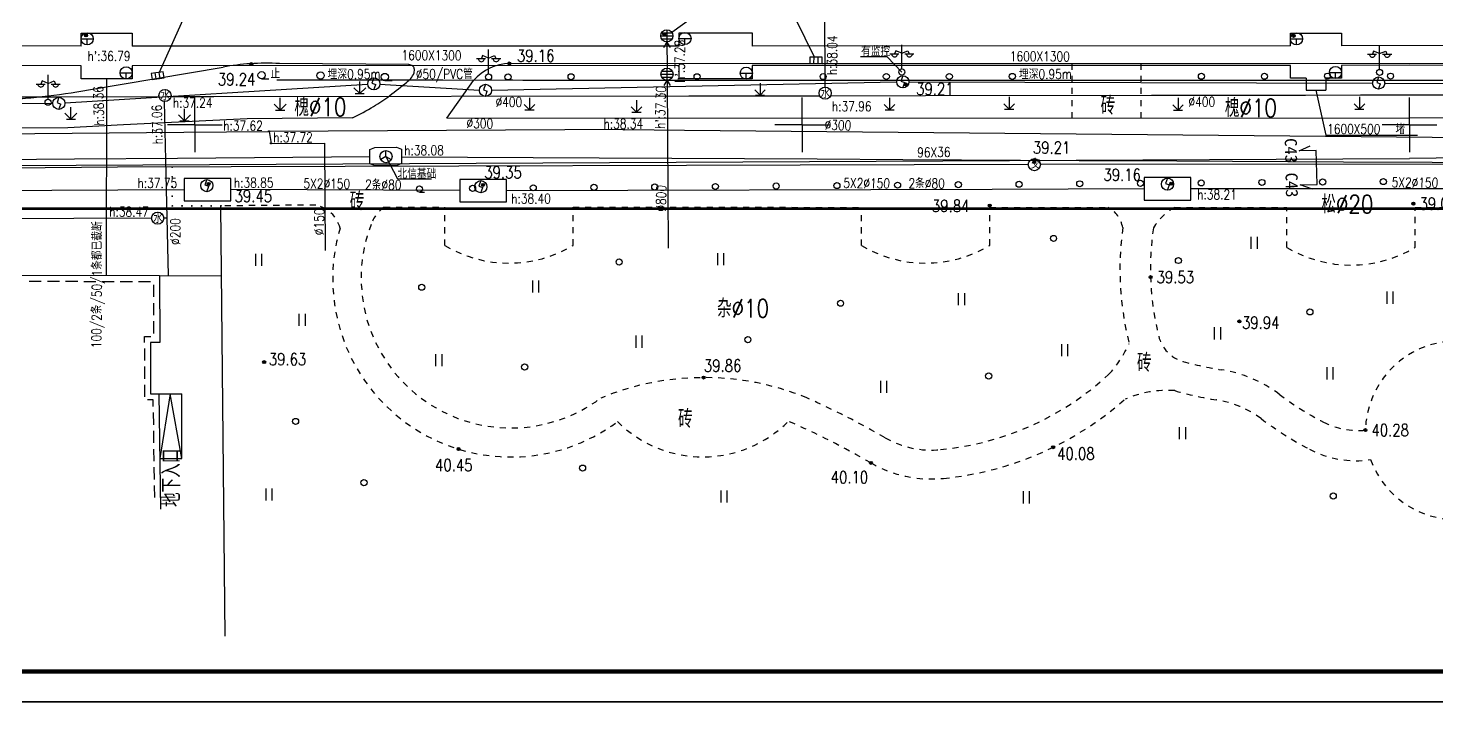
# Model space of a CAD drawing. Header units: inches. Extents: x 505347 to 508499, y 312634 to 313316.
# Drawn here: x 506032.7 to 506148.7, y 312808.1 to 312865.5 of the extents above; entities that cross this region are included whole.
import ezdxf
from ezdxf.enums import TextEntityAlignment as Align
from ezdxf.lldxf.tags import DXFTag

# ---------------------------------------------------------------- set-up
doc = ezdxf.new("R2010")
doc.units = ezdxf.units.IN
doc.header["$LTSCALE"] = 0.5
doc.header["$MEASUREMENT"] = 0
doc.linetypes.add('$RECOVER_090104195024-5', pattern=[0])
doc.linetypes.add('XX11', pattern=[2, 1, -1])
for name, color, linetype in [('4_RDCAD', 7, 'Continuous'), ('BJ0', 7, 'Continuous'), ('BJ02', 7, 'Continuous'), ('BJ03', 7, 'Continuous'), ('BJ04', 7, 'Continuous'), ('BJ08', 7, 'Continuous'), ('BJ09', 7, 'Continuous'), ('BJ10', 7, 'Continuous'), ('PAPERFRAME', 7, 'Continuous'), ('上水井', 4, 'Continuous'), ('上水注记', 4, 'Continuous'), ('上水管线', 4, 'Continuous'), ('上水高程表', 4, 'Continuous'), ('公安交通井', 163, 'Continuous'), ('公安交通管线', 163, 'Continuous'), ('热力井', 40, 'Continuous'), ('热力注记', 40, 'Continuous'), ('热力管线', 40, 'Continuous'), ('热力高程表', 40, 'Continuous'), ('照明井', 193, 'Continuous'), ('照明管线', 193, 'Continuous'), ('燃气注记', 6, 'Continuous'), ('燃气管线', 6, 'Continuous'), ('燃气高程表', 6, 'Continuous'), ('电信井权属', 7, 'Continuous'), ('电信井（北信基础）', 3, 'Continuous'), ('电信断面图及编号', 3, 'Continuous'), ('电信注记', 3, 'Continuous'), ('电信管线', 3, 'Continuous'), ('电信高程表', 3, 'Continuous'), ('电力井', 1, 'Continuous'), ('电力注记', 1, 'Continuous'), ('电力管线', 1, 'Continuous'), ('电力高程表', 1, 'Continuous'), ('监控器', 5, 'Continuous'), ('道路红线', 1, 'Continuous'), ('雨水井', 34, 'Continuous'), ('雨水注记', 34, 'Continuous'), ('雨水管线', 34, 'Continuous'), ('雨水高程表', 34, 'Continuous'), ('雨蓖子', 34, 'Continuous')]:
    doc.layers.add(name, color=color, linetype=linetype)
doc.styles.add('HZ', font='simplex.shx', dxfattribs={"bigfont": 'hztxt'})
doc.styles.get("Standard").update_dxf_attribs({"font": 'txt.shx', "bigfont": 'hztxt.shx'})
doc.styles.add('STYLE1', font='')
doc.styles.add('标题文字', font='', dxfattribs={"width": 0.68})
doc.styles.add('粗等线', font='simhei.ttf')
doc.styles.add('细等线', font='txt.shx', dxfattribs={"bigfont": 'ht.shx'})
doc.styles.get('STYLE1').set_extended_font_data('SimSun')
doc.styles.get('标题文字').set_extended_font_data('SimSun')
tags = doc.linetypes.add('DL', pattern='A,15,-4.925,[130,ltypeshp.shx,S=0.5,R=330,X=-0.15,Y=0.433],0,[130,ltypeshp.shx,S=0.4,R=90,X=0,Y=0],-0.15,[130,ltypeshp.shx,S=0.5,R=150,X=0,Y=-0.433],-4.925,15', length=40).pattern_tags.tags
tags[32:33] = [DXFTag(74, 4), DXFTag(75, 0), DXFTag(340, '0'), DXFTag(46, 1.0), DXFTag(50, 0.0), DXFTag(44, 0.0), DXFTag(45, 0.0)]
tags[30:31] = [DXFTag(74, 4), DXFTag(75, 0), DXFTag(340, '0'), DXFTag(46, 1.0), DXFTag(50, 0.0), DXFTag(44, 0.0), DXFTag(45, 0.0)]
tags[4:5] = [DXFTag(74, 4), DXFTag(75, 0), DXFTag(340, '0'), DXFTag(46, 1.0), DXFTag(50, 0.0), DXFTag(44, 0.0), DXFTag(45, 0.0)]
tags = doc.linetypes.add('DX', pattern='A,15,-5,[130,ltypeshp.shx,S=1,R=330,X=0,Y=0],-5,15', length=40).pattern_tags.tags
tags[16:17] = [DXFTag(74, 4), DXFTag(75, 0), DXFTag(340, '0'), DXFTag(46, 1.0), DXFTag(50, 0.0), DXFTag(44, 0.0), DXFTag(45, 0.0)]
tags[14:15] = [DXFTag(74, 4), DXFTag(75, 0), DXFTag(340, '0'), DXFTag(46, 1.0), DXFTag(50, 0.0), DXFTag(44, 0.0), DXFTag(45, 0.0)]
tags[4:5] = [DXFTag(74, 4), DXFTag(75, 0), DXFTag(340, '0'), DXFTag(46, 1.0), DXFTag(50, 0.0), DXFTag(44, 0.0), DXFTag(45, 0.0)]
tags = doc.linetypes.add('SS', pattern='A,15,-1.9,[130,ltypeshp.shx,S=1,R=330,X=0,Y=0],-1.2,[130,ltypeshp.shx,S=1,R=330,X=0,Y=0],-1.9,15', length=35).pattern_tags.tags
tags[24:25] = [DXFTag(74, 4), DXFTag(75, 0), DXFTag(340, '0'), DXFTag(46, 1.0), DXFTag(50, 0.0), DXFTag(44, 0.0), DXFTag(45, 0.0)]
tags[22:23] = [DXFTag(74, 4), DXFTag(75, 0), DXFTag(340, '0'), DXFTag(46, 1.0), DXFTag(50, 0.0), DXFTag(44, 0.0), DXFTag(45, 0.0)]
tags[4:5] = [DXFTag(74, 4), DXFTag(75, 0), DXFTag(340, '0'), DXFTag(46, 1.0), DXFTag(50, 0.0), DXFTag(44, 0.0), DXFTag(45, 0.0)]
tags = doc.linetypes.add('TRQZ', pattern='A,15,[130,ltypeshp.shx,S=0.6,R=0,X=0,Y=0],-2.5,[133,ltypeshp.shx,S=0.05,R=0,X=0,Y=0],-2.5,[130,ltypeshp.shx,S=0.6,R=0,X=0,Y=0],15', length=35).pattern_tags.tags
tags[28:29] = [DXFTag(74, 4), DXFTag(75, 0), DXFTag(340, '0'), DXFTag(46, 1.0), DXFTag(50, 0.0), DXFTag(44, 0.0), DXFTag(45, 0.0)]

# ---------------------------------------------------------------- blocks, each defined once
blk = doc.blocks.new('B5461')
for q in [(-0.866025, -0.5), (0, 1), (0.866025, -0.5)]:
    blk.add_line((0, 0), q)
blk.add_circle((0, 0), 1)
blk = doc.blocks.new('JT')
at = {"layer": '公安交通井'}
blk.add_circle((0, 0), 0.5, dxfattribs=at)
at = {"layer": '公安交通井', "width": 0.8}
blk.add_text('交', height=0.8, dxfattribs=at).set_placement((-0.3, -0.33, -50.18))
blk = doc.blocks.new('BC028')
for p, q in [((-1.98, 3), (-0.49, 3)), ((-0.99, 3.5), (-1.19, 3)), ((0, 3.1), (-0.99, 3.5)), ((0, 0.5), (0, 4.5)), ((0, 3.1), (1, 3.5)), ((0.5, 3), (2, 3)), ((1, 3.5), (1.2, 3))]:
    blk.add_line(p, q)
blk.add_circle((0, 0), 0.5)
for centre in [(-1.19, 3), (1.25, 3)]:
    blk.add_arc(centre, 0.5, 179, 0)
blk = doc.blocks.new('B8211')
blk.add_hatch(color=256).paths.add_polyline_path([(0.25, 0, 1), (-0.25, 0, 1)])
blk.add_circle((0, 0), 0.25)
blk = doc.blocks.new('953')
for p, q in [((0, 0), (-0.87, 0.87)), ((-0.75, 0), (0.75, 0)), ((0, 2), (0, 0)), ((0.87, 0.87), (0, 0))]:
    blk.add_line(p, q)
blk = doc.blocks.new('BC112')
for p, q in [((-0.49, -0.99), (-0.49, 1.01)), ((0.51, -0.99), (0.51, 1.01))]:
    blk.add_line(p, q)
blk = doc.blocks.new('B954')
at = {"linetype": 'Continuous'}
for p, q in [((0, 0), (-0.978957, 0.978957)), ((-0.75, 0), (0.75, 0)), ((0, 0), (0, 2)), ((0, 0), (0.978957, 0.978957))]:
    blk.add_line(p, q, dxfattribs=at)
blk = doc.blocks.new('B5502')
blk.add_circle((0, 0), 1)
at = {"style": '细等线'}
blk.add_text('水', height=1.5, dxfattribs=at).set_placement((-0.74, -0.79))
blk = doc.blocks.new('B547')
at = {"linetype": 'Continuous'}
for p, q in [((0, 1), (-0.31427, 0.111111)), ((-0.31427, 0.111111), (0.31427, -0.111111)), ((0, -1), (0.31427, -0.111111))]:
    blk.add_line(p, q, dxfattribs=at)
blk.add_circle((0, 0), 1)
blk = doc.blocks.new('B545')
for p, q in [((-1, 0), (1, 0)), ((0, -1), (0, 0))]:
    blk.add_line(p, q)
blk.add_circle((0, 0), 1)
blk = doc.blocks.new('B552')
for p, q in [((0.984668, 0.518566), (-1.015332, 0.518566)), ((-1.015332, 0.518566), (-1.015332, -0.481434)), ((0.984668, -0.481434), (0.984668, 0.518566)), ((-1.015332, -0.481434), (0.984668, -0.481434))]:
    blk.add_line(p, q)
at = {"linetype": 'Continuous'}
for p, q in [((-0.348666, -0.481434), (-0.348666, 0.518566)), ((0.318001, -0.481434), (0.318001, 0.518566))]:
    blk.add_line(p, q, dxfattribs=at)
blk = doc.blocks.new('B5422')
at = {"linetype": 'Continuous'}
for p, q in [((-1, 0), (1, 0)), ((-0.866025, 0.5), (0.866025, 0.5)), ((0, 1), (0, -1)), ((-0.866025, -0.5), (0.866025, -0.5))]:
    blk.add_line(p, q, dxfattribs=at)
blk.add_circle((0, 0), 1, dxfattribs=at)
blk = doc.blocks.new('53214')
blk.add_circle((0, 0), 0.1)
for tag in ['路号', '线号', '点号']:
    blk.add_attdef(tag, (0, 0), '', height=0.00001)
blk = doc.blocks.new('111111')
for p, q in [((518331.08, 303651.06), (518751.08, 303651.06)), ((518751.08, 303651.06), (518331.08, 303651.06)), ((518343.58, 303505.11), (518748.58, 303505.11)), ((518331.08, 303502.61), (518751.08, 303502.61))]:
    blk.add_line(p, q)
at = {"const_width": 0.35}
blk.add_lwpolyline([(518343.58, 303648.56), (518748.58, 303648.56), (518748.58, 303505.11), (518343.58, 303505.11)], close=True, dxfattribs=at)
blk = doc.blocks.new('RDCADTITLE')
at = {"color": 0, "ltscale": 10}
blk.add_lwpolyline([(-180, 30, 0, 0, 0), (0, 30, 0.5, 180, 0)], format="xyseb", dxfattribs=at)
at = {"style": 'STYLE1', "width": 0.75}
for tag, p in [('A1', (-145, 26.25)), ('B1', (-100, 26.25)), ('A3', (-145, 18.75)), ('B2', (-100, 18.75)), ('A4', (-145, 11.25)), ('B3', (-100, 11.25)), ('A4', (-145, 3.75)), ('B4', (-100, 3.75))]:
    blk.add_attdef(tag, text='', height=2.8, dxfattribs=at).set_placement(p, align=Align.MIDDLE_CENTER)
at = {"layer": '4_RDCAD', "style": '标题文字', "width": 0.65}
for tag, height, p in [('C2', 3.4, (-45, 17.95)), ('C3', 3.4, (-45, 11.75)), ('ZTSJ4-09-系统立项编码-流水号+设计阶段-专业代码-图号', 2.8, (-37.62, 3.75))]:
    blk.add_attdef(tag, text='', height=height, dxfattribs=at).set_placement(p, align=Align.MIDDLE_CENTER)

msp = doc.modelspace()

# ---------------------------------------------------------------- linework, layer by layer
at = {"color": 1, "const_width": 0.2, "elevation": 82.3}
msp.add_lwpolyline([(506180.49, 312827.45), (506180.22, 312850.58), (505920.09, 312850.58), (505921.45, 312837.59)], dxfattribs=at)
at = {"layer": 'BJ0'}
for p, q in [((506046.4, 312857.48, 82.3), (506046.4, 312859.73, 82.3)), ((506096.4, 312857.48, 82.3), (506096.4, 312859.73, 82.3)), ((506146.4, 312857.48, 82.3), (506146.4, 312859.73, 82.3)), ((506046.4, 312857.48, 82.3), (506044.15, 312857.48, 82.3)), ((506046.4, 312857.48, 82.3), (506046.4, 312855.23, 82.3)), ((506046.4, 312857.48, 82.3), (506048.65, 312857.48, 82.3)), ((506096.4, 312857.48, 82.3), (506094.15, 312857.48, 82.3)), ((506096.4, 312857.48, 82.3), (506096.4, 312855.23, 82.3)), ((506096.4, 312857.48, 82.3), (506098.65, 312857.48, 82.3)), ((506146.4, 312857.48, 82.3), (506144.15, 312857.48, 82.3)), ((506146.4, 312857.48, 82.3), (506146.4, 312855.23, 82.3)), ((506146.4, 312857.48, 82.3), (506148.65, 312857.48, 82.3))]:
    msp.add_line(p, q, dxfattribs=at)
at = {"layer": 'BJ02', "linetype": 'Continuous'}
for p, q in [((506048.88, 312815.36, 82.3), (506048.54, 312850.81, 82.3)), ((505994.11, 312845.21, 82.3), (506043.47, 312845.08, 82.3)), ((506032.75, 312844.61, 82.3), (506033.75, 312844.6, 82.3)), ((506034.25, 312844.6, 82.3), (506035.25, 312844.6, 82.3)), ((506035.75, 312844.6, 82.3), (506036.75, 312844.6, 82.3)), ((506043.47, 312845.08, 82.3), (506048.59, 312845.06, 82.3)), ((506043.47, 312845.08, 82.3), (506043.51, 312839.55, 82.3)), ((506037.25, 312844.59, 82.3), (506038.25, 312844.59, 82.3)), ((506038.75, 312844.59, 82.3), (506039.75, 312844.59, 82.3)), ((506040.25, 312844.59, 82.3), (506041.25, 312844.58, 82.3)), ((506041.75, 312844.58, 82.3), (506042.75, 312844.58, 82.3)), ((506042.98, 312844.31, 82.3), (506042.98, 312843.31, 82.3)), ((506042.99, 312842.81, 82.3), (506042.99, 312841.81, 82.3)), ((506043, 312841.31, 82.3), (506043, 312840.31, 82.3)), ((506042.24, 312839.57, 82.3), (506042.24, 312840.05, 82.3)), ((506042.24, 312840.05, 82.3), (506042.76, 312840.05, 82.3)), ((506042.24, 312839.07, 82.3), (506042.24, 312838.07, 82.3)), ((506043.51, 312839.55, 82.3), (506042.74, 312839.55, 82.3)), ((506042.74, 312839.55, 82.3), (506042.74, 312835.33, 82.3)), ((506042.24, 312837.57, 82.3), (506042.24, 312836.57, 82.3)), ((506042.24, 312836.07, 82.3), (506042.24, 312835.07, 82.3)), ((506042.74, 312835.33, 82.3), (506045.31, 312835.33, 82.3)), ((506043.44, 312835.33, 82.3), (506043.57, 312825.84, 82.3)), ((506044.36, 312835.33, 82.3), (506043.5, 312830, 82.3)), ((506045.31, 312830, 82.3), (506044.36, 312835.33, 82.3)), ((506045.31, 312830, 82.3), (506045.31, 312835.33, 82.3)), ((506042.95, 312834.83, 82.3), (506042.5, 312834.83, 82.3)), ((506042.96, 312834.28, 82.3), (506042.95, 312834.83, 82.3)), ((506042.96, 312833.78, 82.3), (506042.98, 312832.78, 82.3)), ((506042.98, 312832.28, 82.3), (506043, 312831.28, 82.3)), ((506043, 312830.78, 82.3), (506043.02, 312829.78, 82.3)), ((506043.5, 312830, 82.3), (506045.31, 312830, 82.3)), ((506043.02, 312829.28, 82.3), (506043.04, 312828.28, 82.3)), ((506043.04, 312827.78, 82.3), (506043.06, 312826.78, 82.3))]:
    msp.add_line(p, q, dxfattribs=at)
at = {"layer": 'BJ04', "linetype": 'Continuous', "elevation": 82.3, "flags": 128}
for points in [[(506037.63, 312860.38), (506048.73, 312862.24)], [(506067.13, 312858.05), (506069.35, 312861.13)]]:
    msp.add_lwpolyline(points, dxfattribs=at)
for points in [[(506053.35, 312862.54, 0.029362), (506050.95, 312862.52)], [(506059.38, 312858.07, 0.022276), (506061.11, 312859, 0.027298), (506062.44, 312859.9, 0.008833), (506063.85, 312861.01, 0.03694), (506064.17, 312861.31, 0.100401), (506064.44, 312861.77, 0.145162), (506064.46, 312862.14, 0.180632), (506064.33, 312862.33, 0.119133), (506064.01, 312862.46)], [(506072.33, 312862.54, 0.217444), (506069.35, 312861.13)], [(506030.1, 312859.55, 0.009357), (506031.97, 312859.65, 0.009357), (506033.83, 312859.82, 0.019234), (506037.63, 312860.38)]]:
    msp.add_lwpolyline(points, format="xyb", dxfattribs=at)
at = {"layer": 'BJ04', "linetype": 'Continuous'}
for points, elevation in [([(506064.01, 312862.46), (506053.35, 312862.54), (506053.35, 312862.54)], 82.3), ([(506146.4, 312862.52), (506072.33, 312862.54)], 121.11), ([(506040.51, 312857.48), (506035.94, 312857.25), (505992.76, 312856.94), (505989.44, 312857.16)], 82.3), ([(506059.38, 312858.07), (506050.69, 312857.98), (506040.51, 312857.48)], 82.3), ([(506067.13, 312858.05), (506146.4, 312858.07)], 82.3), ([(506175.09, 312855.08), (506146.4, 312854.71)], 121.27), ([(505989.44, 312854.15), (505992.68, 312853.94), (506146.4, 312854.71)], 122.15)]:
    msp.add_lwpolyline(points, dxfattribs=dict(at, elevation=elevation))
at = {"layer": 'BJ04', "linetype": 'XX11'}
for points, elevation in [([(506118.61, 312862.53), (506118.62, 312858.06)], 82.3), ([(506124.28, 312862.53), (506124.28, 312858.06)], 82.3), ([(506056.35, 312850.88), (506048.54, 312850.81)], 181.82), ([(506061.97, 312850.7), (506066.99, 312850.7)], 181.82), ([(506077.54, 312847.56), (506077.54, 312850.7)], 182.32), ([(506077.54, 312850.7), (506101.29, 312850.69)], 181.82), ([(506111.85, 312847.56), (506111.85, 312850.69)], 182.32), ([(506111.85, 312850.69), (506121.61, 312850.69)], 181.82), ([(506127.06, 312850.69), (506136.32, 312850.69)], 181.82), ([(506146.88, 312847.4), (506146.88, 312850.69)], 181.52), ([(506146.88, 312850.69), (506176.34, 312850.69)], 181.82)]:
    msp.add_lwpolyline(points, dxfattribs=dict(at, elevation=elevation))
at = {"layer": 'BJ04', "elevation": 82.3}
for points in [[(506173.73, 312862.62), (506146.4, 312862.52)], [(506146.39, 312858.07), (506173.29, 312858.16)]]:
    msp.add_lwpolyline(points, dxfattribs=at)
at = {"layer": 'BJ04', "const_width": 0.075, "elevation": 82.3}
for points in [[(506044.52, 312854.04, 1), (506044.52, 312853.97, 1)], [(506044.53, 312853.24, 1), (506044.53, 312853.17, 1)], [(506044.53, 312852.44, 1), (506044.53, 312852.37, 1)], [(506044.53, 312851.64, 1), (506044.53, 312851.57, 1)], [(506044.54, 312850.84, 1), (506044.54, 312850.77, 1)], [(506045.3, 312850.81, 1), (506045.38, 312850.81, 1)], [(506046.1, 312850.81, 1), (506046.18, 312850.81, 1)], [(506046.9, 312850.81, 1), (506046.98, 312850.81, 1)], [(506047.7, 312850.81, 1), (506047.78, 312850.81, 1)], [(506048.5, 312850.81, 1), (506048.58, 312850.81, 1)]]:
    msp.add_lwpolyline(points, format="xyb", close=True, dxfattribs=at)
at = {"layer": 'BJ04', "linetype": 'XX11'}
for points, elevation in [([(506127.08, 312835.59, 0.121933), (506122.99, 312834.88, -0.157339), (506108.03, 312828.36, -0.156392), (506102.06, 312829.64, 0.027249), (506095.27, 312833.07, -0.41462), (506081.2, 312833.04, -0.721564), (506058.35, 312848.98, 0.288657), (506056.35, 312850.88, 3.052893)], 181.6), ([(506060.91, 312849.29, -0.160408), (506061.97, 312850.7, -3.151544)], 181.6), ([(506077.54, 312847.56, -0.276894), (506066.99, 312847.55), (506066.99, 312850.7)], 182.32), ([(506111.85, 312847.56, -0.276894), (506101.29, 312847.55), (506101.29, 312850.69)], 182.32), ([(506121.61, 312850.69, -0.221312), (506122.8, 312849.02)], 182.42), ([(506127.06, 312850.69, 0.124443), (506125.33, 312849.01, 0.098384), (506125.76, 312840.08, 0.268647), (506127.76, 312838, 0.030528), (506130.92, 312837.31, -0.122948), (506135.69, 312835.29, 0.041285), (506139.33, 312833, 0.146526), (506142.78, 312832.34)], 181.6), ([(506146.88, 312847.4, -0.276894), (506136.32, 312847.39), (506136.32, 312850.69)], 181.52), ([(506079.82, 312834.98, -0.753305), (506060.91, 312849.29)], 181.6), ([(506122.8, 312849.02, 0.094819), (506123.32, 312839.48, 0)], 181.6), ([(506143.21, 312829.91, 0.827962), (506157.83, 312832.32, 0.16749), (506177.82, 312845.45, -0.378046), (506180.26, 312845.91), (506181.31, 312844.64), (506181.72, 312812.45)], 181.6), ([(506121.64, 312836.92, 0.086692), (506123.32, 312839.48, -0.168107)], 182.44), ([(506157.45, 312834.66, 0.830851), (506142.78, 312832.34, 2.884813)], 181.6), ([(506079.82, 312834.98, -0.197762), (506096.78, 312835, -0.020113)], 181.6), ([(506121.64, 312836.92, -0.163521), (506107.8, 312830.73, -0.156392), (506103.24, 312831.71, 0.025147), (506096.78, 312835)], 181.6), ([(506127.08, 312835.59, 0.030528), (506130.53, 312834.83, -0.122948), (506134.19, 312833.29, 0.041285), (506138.17, 312830.77, 0.160939), (506143.21, 312829.91)], 181.6)]:
    msp.add_lwpolyline(points, format="xyb", dxfattribs=dict(at, elevation=elevation))
at = {"layer": 'BJ04', "linetype": 'Continuous'}
msp.add_arc((506052.35, 312842.12, 82.3), 20.45, 93.9248, 100.1885, dxfattribs=at)
at = {"layer": 'BJ09', "linetype": 'Continuous'}
for p, q in [((506072.18, 312861.19, 121.11), (506072.58, 312861.19, 101.7)), ((506064.89, 312851.95, 179.62), (506065.29, 312851.95, 160.22))]:
    msp.add_line(p, q, dxfattribs=at)
at = {"layer": 'BJ09', "linetype": 'Continuous', "elevation": 82.3, "flags": 128}
for points in [[(506051.88, 312861.28), (506052.48, 312861.28)], [(506062.03, 312861.13), (506062.63, 312861.13)]]:
    msp.add_lwpolyline(points, dxfattribs=at)
at = {"layer": 'BJ09', "linetype": 'Continuous'}
for centre, radius in [((506051.89, 312861.57, 82.3), 0.3), ((506056.75, 312861.55, 82.3), 0.3), ((506062.04, 312861.43, 82.3), 0.3), ((506072.18, 312861.44, 121.11), 0.25), ((506077.37, 312861.45, 121.11), 0.25), ((506087.75, 312861.45, 121.11), 0.25), ((506098.13, 312861.46, 121.11), 0.25), ((506103.33, 312861.47, 121.11), 0.25), ((506108.52, 312861.47, 121.11), 0.25), ((506113.71, 312861.48, 121.11), 0.25), ((506129.28, 312861.49, 121.11), 0.25), ((506134.47, 312861.49, 121.11), 0.25), ((506139.66, 312861.5, 121.11), 0.25), ((506144.85, 312861.5, 121.11), 0.25), ((506099.26, 312852.48, 82.3), 0.25), ((506104.26, 312852.52, 82.3), 0.25), ((506109.26, 312852.56, 82.3), 0.25), ((506114.26, 312852.59, 82.3), 0.25), ((506119.26, 312852.63, 82.3), 0.25), ((506124.26, 312852.67, 82.3), 0.25), ((506129.26, 312852.7, 82.3), 0.25), ((506134.26, 312852.74, 82.3), 0.25), ((506139.26, 312852.78, 82.3), 0.25), ((506144.26, 312852.81, 82.3), 0.25), ((506064.89, 312852.2, 82.3), 0.25), ((506064.89, 312852.2, 179.62), 0.25), ((506069.26, 312852.26, 82.3), 0.25), ((506074.26, 312852.3, 82.3), 0.25), ((506079.26, 312852.34, 82.3), 0.25), ((506084.26, 312852.37, 82.3), 0.25), ((506089.26, 312852.41, 82.3), 0.25), ((506094.26, 312852.45, 82.3), 0.25), ((506117.1, 312848.13, 181.6), 0.25), ((506081.33, 312846.19, 181.6), 0.25), ((506127.38, 312846.31, 181.6), 0.25), ((506065.08, 312844.11, 82.3), 0.25), ((506099.56, 312842.79, 181.6), 0.25), ((506138.21, 312842.08, 181.6), 0.25), ((506091.93, 312839.79, 181.6), 0.25), ((506073.55, 312837.54, 181.6), 0.25), ((506111.76, 312836.8, 181.6), 0.25), ((506054.69, 312833.06, 82.3), 0.25), ((506078.32, 312829.21, 181.6), 0.25), ((506060.32, 312828.01, 181.6), 0.25), ((506140.13, 312826.91, 181.6), 0.25)]:
    msp.add_circle(centre, radius, dxfattribs=at)
at = {"layer": '上水管线', "linetype": 'SS', "ltscale": 0.6, "elevation": 82.3}
for points in [[(506098.3, 312860.61), (506098.19, 312886.58)], [(506062.5, 312861.16), (506053.14, 312861.16)], [(506066.82, 312861.16), (506062.5, 312861.16)], [(506073.41, 312861.15), (506066.82, 312861.16)], [(506087.33, 312861.15), (506073.41, 312861.15)], [(506097.26, 312861.15), (506087.33, 312861.15)], [(506104.38, 312861.14), (506097.26, 312861.15)], [(506123.98, 312861.14), (506104.38, 312861.14)], [(506128.64, 312861.14), (506123.98, 312861.14)], [(506137.1, 312861.13), (506128.64, 312861.14)], [(506157.39, 312861.13), (506137.1, 312861.13)], [(506031.1, 312859.79), (506035.25, 312859.8)], [(506035.25, 312859.8), (506043.42, 312859.81)], [(506044.44, 312859.81), (506047.95, 312859.82)], [(506047.95, 312859.82), (506087.06, 312859.87)], [(506087.06, 312859.87), (506097.79, 312859.88)], [(506098.74, 312859.89), (506106.56, 312859.9)], [(506106.56, 312859.9), (506125.18, 312859.92)], [(506125.18, 312859.92), (506129.3, 312859.93)], [(506129.31, 312859.93), (506137.86, 312859.94)], [(506137.86, 312859.94), (506142.37, 312859.95)], [(506142.37, 312859.95), (506161.26, 312859.97)], [(506043.88, 312859.4), (506043.98, 312854.57)], [(506043.98, 312854.57), (506044.19, 312845.08)], [(506042.8, 312849.8), (505991.83, 312849.57)], [(506044.08, 312849.8), (506043.85, 312849.8)]]:
    msp.add_lwpolyline(points, dxfattribs=at)
at = {"layer": '公安交通管线', "elevation": 121.75}
for points in [[(506114.98, 312854.21), (506040.01, 312854.01), (505989.44, 312853.53)], [(506163.69, 312854.25), (506116.01, 312854.21)]]:
    msp.add_lwpolyline(points, dxfattribs=at)
at = {"layer": '热力管线', "elevation": 82.3}
for points in [[(506037.03, 312863.96), (506037.03, 312865.05), (506041.23, 312865.05), (506041.23, 312863.96)], [(506086.26, 312863.98), (506086.26, 312865.08), (506092.28, 312865.08), (506092.28, 312863.98)], [(506136.61, 312863.99), (506136.61, 312865.05), (506140.8, 312865.05), (506140.8, 312863.99)], [(506037.03, 312863.96), (505992.08, 312864)], [(506086.26, 312863.98), (506041.23, 312863.96)], [(506136.61, 312863.99), (506092.28, 312863.98)], [(506178.58, 312864.04), (506140.8, 312863.99)], [(506037.03, 312862.36), (505992.07, 312862.4)], [(506041.23, 312862.36), (506041.23, 312861.27), (506037.03, 312861.27), (506037.03, 312862.36)], [(506086.26, 312862.38), (506041.23, 312862.36)], [(506092.28, 312862.38), (506092.28, 312861.28), (506086.26, 312861.28), (506086.26, 312862.38)], [(506136.61, 312862.39), (506092.28, 312862.38)], [(506137.91, 312861.32), (506136.61, 312861.32), (506136.61, 312862.39)], [(506140.8, 312862.39), (506140.8, 312861.32), (506139.51, 312861.32)], [(506178.58, 312862.44), (506140.81, 312862.39)], [(506039.13, 312861.27), (506039.09, 312845.09)], [(506137.91, 312861.32), (506137.91, 312860.34)], [(506139.51, 312861.32), (506139.51, 312860.34)], [(506137.91, 312860.34), (506139.51, 312860.34)], [(506138.7, 312860.34), (506139.51, 312856.65), (506147.06, 312856.65)]]:
    msp.add_lwpolyline(points, dxfattribs=at)
at = {"layer": '照明管线', "elevation": 82.3}
for points in [[(506061.61, 312860.84), (506069.82, 312860.35)], [(506070.82, 312860.34), (506104.18, 312861.02)], [(506105.2, 312861.03), (506143.34, 312860.93)], [(506144.37, 312860.93), (506173.55, 312860.87)], [(506035.71, 312859.3), (506060.6, 312860.83)], [(505989.87, 312858.8), (506034.67, 312859.26)]]:
    msp.add_lwpolyline(points, dxfattribs=at)
at = {"layer": '燃气管线', "linetype": 'TRQZ', "ltscale": 0.5}
for p, q in [((505989.44, 312856.35, 82.3), (506045.49, 312856.88, 82.3)), ((506045.49, 312856.88, 82.3), (506052.5, 312856.95, 82.3)), ((506052.58, 312856.45, 82.3), (506052.58, 312856.45, 82.3)), ((506081.71, 312857.1, 82.3), (506086.71, 312857.05, 82.3)), ((506086.71, 312857.05, 82.3), (506180.87, 312856.15, 82.3)), ((506052.66, 312855.96, 82.3), (506057.08, 312855.97, 82.3)), ((506057.08, 312855.97, 82.3), (506057.11, 312847.14, 82.3))]:
    msp.add_line(p, q, dxfattribs=at)
at = {"layer": '燃气管线', "linetype": 'TRQZ', "ltscale": 0.5, "elevation": 82.3}
for points in [[(506081.71, 312857.1), (506052.5, 312856.95)], [(506052.5, 312856.95), (506052.67, 312855.96)]]:
    msp.add_lwpolyline(points, dxfattribs=at)
at = {"layer": '燃气管线', "linetype": 'TRQZ', "ltscale": 0.5}
for p in [(506052.5, 312856.95, 82.3), (506081.71, 312857.1, 82.3), (506052.66, 312855.96, 82.3)]:
    msp.add_point(p, dxfattribs=at)
at = {"layer": '电信井权属', "elevation": 121.69, "flags": 128}
msp.add_lwpolyline([(506062.13, 312854.87), (506063.08, 312853.05), (506065.89, 312853.05)], dxfattribs=at)
at = {"layer": '电信断面图及编号', "elevation": 122.15}
msp.add_lwpolyline([(506138.42, 312852.18), (506137.41, 312852.55), (506138.8, 312852.58), (506138.73, 312855.38), (506137.34, 312855.35), (506138.23, 312855.75)], dxfattribs=at)
at = {"layer": '电信管线', "linetype": 'DX', "elevation": 42.77}
msp.add_lwpolyline([(506060.81, 312855.47), (506061.2, 312855.63), (506063.01, 312855.64), (506063.41, 312855.49), (506063.42, 312854.3), (506063.02, 312854.15), (506061.22, 312854.13), (506060.81, 312854.27)], close=True, dxfattribs=at)
at = {"layer": '电信管线', "linetype": 'DX', "elevation": 43.77}
for points in [[(506017.65, 312854.52), (506036.48, 312854.68)], [(506036.48, 312854.68), (506044.97, 312854.74)], [(506044.97, 312854.74), (506060.81, 312854.87)], [(506063.41, 312854.86), (506079.68, 312854.77)], [(506079.68, 312854.77), (506097.65, 312854.68)], [(506097.65, 312854.68), (506104.69, 312854.64)], [(506104.69, 312854.64), (506119.21, 312854.56)], [(506119.21, 312854.56), (506127.26, 312854.52)], [(506127.26, 312854.52), (506140.97, 312854.44)], [(506140.97, 312854.44), (506148.27, 312854.4)], [(506148.27, 312854.4), (506162.04, 312854.33)]]:
    msp.add_lwpolyline(points, dxfattribs=at)
at = {"layer": '电力管线', "linetype": 'DL', "elevation": 82.3}
for points in [[(506045.51, 312851.22), (506049.36, 312851.22), (506049.36, 312853.07), (506045.51, 312853.07)], [(506068.2, 312851.14), (506072.05, 312851.14), (506072.05, 312852.99), (506068.2, 312852.99)]]:
    msp.add_lwpolyline(points, close=True, dxfattribs=at)
at = {"layer": '电力管线', "elevation": 82.3}
msp.add_lwpolyline([(506124.56, 312851.29), (506128.41, 312851.29), (506128.41, 312853.14), (506124.56, 312853.14)], close=True, dxfattribs=at)
at = {"layer": '电力管线', "linetype": 'DL', "elevation": 82.3}
for points in [[(506045.51, 312852.13), (505996.43, 312851.89)], [(506068.2, 312852.08), (506049.36, 312852.15)], [(506112.04, 312852.17), (506072.05, 312852.06)]]:
    msp.add_lwpolyline(points, dxfattribs=at)
at = {"layer": '电力管线', "elevation": 82.3}
for points in [[(506124.56, 312852.21), (506112.04, 312852.17)], [(506171.51, 312852.21), (506128.41, 312852.22)]]:
    msp.add_lwpolyline(points, dxfattribs=at)
at = {"layer": '监控器', "elevation": 121.25}
msp.add_lwpolyline([(506104.61, 312861.84), (506103.41, 312863.08), (506101.21, 312863.09)], dxfattribs=at)
at = {"layer": '道路红线'}
msp.add_line((505920.09, 312850.58, 82.3), (506180.22, 312850.58, 82.3), dxfattribs=at)
at = {"layer": '雨水管线', "elevation": 82.3}
for points in [[(506097.43, 312863.06), (506093.59, 312870.86), (506092.88, 312878.04)], [(506048.05, 312872.05), (506043.45, 312861.79)], [(506085.66, 312865.11), (506093.59, 312870.86)], [(506085.26, 312864.33), (506085.28, 312862.17)], [(506085.02, 312863.87), (506085.27, 312864.3), (506085.52, 312863.87)], [(506085.04, 312860.72), (506085.28, 312861.15), (506085.54, 312860.72)], [(506085.28, 312861.16), (506085.38, 312847.34)]]:
    msp.add_lwpolyline(points, dxfattribs=at)

# ---------------------------------------------------------------- block references
for p in [(-12497.14, 9307.34, 82.3), (-12497.14, 9158.89, 82.3)]:
    msp.add_blockref('111111', p)
at = {"layer": 'BJ03', "linetype": 'Continuous', "xscale": 0.5, "yscale": 0.5, "zscale": 0.5}
for p in [(506070.58, 312861.44, 82.3), (506104.61, 312861.84, 121.25), (506143.95, 312861.81, 82.3), (506034.31, 312859.35, 82.3)]:
    msp.add_blockref('BC028', p, dxfattribs=at)
at = {"layer": 'BJ08', "xscale": 0.5, "yscale": 0.5, "zscale": 0.5}
for p in [(506037.44, 312864.86, 121.59), (506085.04, 312864.95, 121.42), (506136.87, 312864.82, 121.23), (506051.04, 312862.49, 121.54), (506072.28, 312862.54, 121.46), (506104.92, 312860.83, 121.51), (506115.51, 312854.42, 121.51), (506047.52, 312852.62, 121.75), (506126.79, 312852.64, 121.46), (506070.13, 312852.54, 121.66), (506111.85, 312850.84, 122.14), (506146.73, 312850.99, 121.33), (506125.09, 312844.94, 121.83), (506132.4, 312841.29, 122.24), (506052.1, 312837.94, 121.92), (506088.28, 312836.67, 122.16), (506142.78, 312832.34, 122.58), (506068.11, 312830.78, 122.75), (506117.07, 312830.93, 122.38), (506102.06, 312829.64, 122.4)]:
    msp.add_blockref('B8211', p, dxfattribs=at)
at = {"layer": 'BJ09', "xscale": 0.5, "yscale": 0.5, "zscale": 0.5}
for p in [(506059.97, 312860.06, 82.3), (506053.42, 312858.7, 82.3), (506036.19, 312857.95, 42.41), (506045.54, 312857.81, 82.3)]:
    msp.add_blockref('B954', p, dxfattribs=at)
at = {"layer": 'BJ09', "linetype": 'Continuous', "xscale": 0.5, "yscale": 0.5, "zscale": 0.5}
for name, p in [('953', (506092.93, 312859.93, 82.3)), ('953', (506073.95, 312858.72, 82.3)), ('953', (506103.6, 312858.72, 82.3)), ('953', (506113.45, 312858.79, 82.3)), ('953', (506127.35, 312858.71, 82.3)), ('953', (506142.29, 312858.79, 82.3)), ('953', (506082.76, 312858.53, 82.3)), ('BC112', (506133.63, 312847.76, 121.55)), ('BC112', (506089.69, 312846.42, 121.55)), ('BC112', (506051.65, 312846.36, 121.55)), ('BC112', (506074.47, 312844.17, 121.55)), ('BC112', (506109.53, 312843.13, 82.3)), ('BC112', (506144.82, 312843.25, 121.55)), ('BC112', (506055.24, 312841.42, 121.55)), ('BC112', (506082.97, 312839.62, 121.55)), ('BC112', (506130.61, 312840.31, 121.55)), ('BC112', (506118.03, 312838.92, 82.3)), ('BC112', (506066.49, 312838.09, 121.55)), ('BC112', (506139.87, 312837.01, 121.55)), ('BC112', (506103.12, 312835.9, 121.55)), ('BC112', (506127.73, 312832.09, 121.55)), ('BC112', (506052.51, 312827.03, 121.55)), ('BC112', (506089.97, 312826.86, 121.55)), ('BC112', (506114.87, 312826.8, 121.55))]:
    msp.add_blockref(name, p, dxfattribs=at)
at = {"layer": 'PAPERFRAME', "ltscale": 0.15873, "xscale": 0.5, "yscale": 0.5, "zscale": 0.5}
msp.add_blockref('RDCADTITLE', (506251.44, 312812.45, 82.3), dxfattribs=at)
at = {"layer": '上水井', "xscale": 0.5, "yscale": 0.5, "zscale": 0.5}
for p in [(506043.93, 312859.91, 121.4), (506098.29, 312860.09, 121.4), (506043.33, 312849.8, 121.4)]:
    msp.add_blockref('B5502', p, dxfattribs=at)
at = {"layer": '公安交通井'}
msp.add_blockref('JT', (506115.52, 312854.21, 121.51), dxfattribs=at)
at = {"layer": '热力井', "xscale": 0.5, "yscale": 0.5, "zscale": 0.5}
for p in [(506037.52, 312864.57, 121.59), (506086.75, 312864.6, 121.41), (506137.11, 312864.58, 121.23), (506040.73, 312861.77, 121.56), (506091.8, 312861.74, 121.55), (506140.32, 312861.8, 121.44)]:
    msp.add_blockref('B545', p, dxfattribs=at)
at = {"layer": '照明井', "xscale": 0.5, "yscale": 0.5, "zscale": 0.5}
for p in [(506061.13, 312860.87, 161.06), (506104.69, 312861.03, 121.51), (506143.87, 312860.93, 121.33), (506035.2, 312859.26, 121.77), (506070.32, 312860.33, 121.63)]:
    msp.add_blockref('B547', p, dxfattribs=at)
at = {"layer": '燃气高程表'}
ref = msp.add_blockref('53214', (506052.5, 312856.95, 82.3), dxfattribs=dict(at, xscale=0.5, yscale=0.5, zscale=0.5))
ref.add_attrib('路号', '97-5008', (506052.5, 312856.95, 53296.3), dxfattribs={"layer": '0', "height": 0.000005})
ref.add_attrib('线号', '1', (506052.5, 312856.95, 53296.3), dxfattribs={"layer": '0', "height": 0.000005})
ref.add_attrib('点号', '19', (506052.5, 312856.95, 53296.3), dxfattribs={"layer": '0', "height": 0.000005})
ref = msp.add_blockref('53214', (506081.71, 312857.1, 82.3), dxfattribs=dict(at, xscale=0.5, yscale=0.5, zscale=0.5))
ref.add_attrib('路号', '97-5008', (506081.71, 312857.1, 53296.3), dxfattribs={"layer": '0', "height": 0.000005})
ref.add_attrib('线号', '1', (506081.71, 312857.1, 53296.3), dxfattribs={"layer": '0', "height": 0.000005})
ref.add_attrib('点号', '19', (506081.71, 312857.1, 53296.3), dxfattribs={"layer": '0', "height": 0.000005})
ref = msp.add_blockref('53214', (506052.66, 312855.96, 82.3), dxfattribs=dict(at, xscale=0.5, yscale=0.5, zscale=0.5))
ref.add_attrib('路号', '97-5008', (506052.66, 312855.96, 53296.3), dxfattribs={"layer": '0', "height": 0.000005})
ref.add_attrib('线号', '1', (506052.66, 312855.96, 53296.3), dxfattribs={"layer": '0', "height": 0.000005})
ref.add_attrib('点号', '19', (506052.66, 312855.96, 53296.3), dxfattribs={"layer": '0', "height": 0.000005})
at = {"layer": '电信井（北信基础）', "xscale": 0.5, "yscale": 0.5, "zscale": 0.5}
msp.add_blockref('B5461', (506062.13, 312854.87, 121.69), dxfattribs=at)
at = {"layer": '电力井', "xscale": 0.5, "yscale": 0.5, "zscale": 0.5}
for p in [(506047.38, 312852.48, 121.75), (506069.94, 312852.39, 121.66), (506126.49, 312852.6, 121.46)]:
    msp.add_blockref('B547', p, dxfattribs=at)
at = {"layer": '雨水井', "xscale": 0.5, "yscale": 0.5, "zscale": 0.5}
for p in [(506085.26, 312864.82, 121.42), (506085.27, 312861.67, 121.42)]:
    msp.add_blockref('B5422', p, dxfattribs=at)
at = {"layer": '雨蓖子', "yscale": 0.5, "zscale": 0.5}
for p, xscale, rotation in [((506097.55, 312862.8, 121.33), 0.5000000000000022, 359.4398925175788), ((506043.33, 312861.53, 121.54), 0.499999999999989, 8.717735666041268)]:
    msp.add_blockref('B552', p, dxfattribs=dict(at, xscale=xscale, rotation=rotation))

# ---------------------------------------------------------------- texts
at = {"layer": 'BJ08', "style": 'HZ', "width": 0.8}
for s, p in [('39.16', (506072.92, 312862.68, 121.46)), ('39.24', (506048.29, 312860.74, 121.54)), ('39.21', (506105.79, 312859.95, 121.51)), ('39.21', (506115.4, 312855.12, 121.51)), ('39.35', (506070.23, 312853.07, 121.66)), ('39.16', (506121.21, 312852.87, 121.46)), ('39.45', (506049.67, 312851.12, 121.75)), ('39.84', (506107.09, 312850.31, 122.14)), ('39.03', (506147.23, 312850.49, 121.33)), ('39.53', (506125.59, 312844.44, 121.83)), ('39.94', (506132.62, 312840.69, 122.24)), ('39.63', (506052.48, 312837.68, 121.92)), ('39.86', (506088.31, 312837.15, 122.16)), ('40.28', (506143.28, 312831.84, 122.58)), ('40.08', (506117.4, 312829.9, 122.38)), ('40.45', (506066.17, 312828.96, 122.75)), ('40.10', (506098.75, 312827.96, 122.4))]:
    msp.add_text(s, height=1, dxfattribs=at).set_placement(p)
at = {"layer": 'BJ10', "linetype": 'Continuous', "style": 'HZ', "width": 0.8}
for s, p in [('槐%%c10', (506054.59, 312858.2, 82.3)), ('砖', (506120.98, 312858.32, 82.3)), ('槐%%c10', (506131.21, 312858.13, 82.3)), ('砖', (506059.15, 312850.43, 82.3)), ('松%%c20', (506139.15, 312850.2, 82.3)), ('杂%%c10', (506089.39, 312841.62, 82.3)), ('砖', (506123.97, 312837.14, 82.3)), ('砖', (506086.18, 312832.52, 82.3))]:
    msp.add_text(s, height=1.5, dxfattribs=at).set_placement(p)
msp.add_text('地下入口', height=1.5, rotation=90, dxfattribs=at).set_placement((506045.2, 312826.01, 82.3))
at = {"layer": '上水注记', "linetype": '$RECOVER_090104195024-5', "style": 'HZ', "width": 0.8}
for s, rotation, p in [('止', 0.0945, (506052.63, 312861.31, 82.3)), ('埋深0.95m', 0.6188, (506057.33, 312861.24, 82.3)), ('%%c50/PVC管', 0.0945, (506064.59, 312861.27, 82.3)), ('埋深0.95m', 0.6188, (506114.26, 312861.24, 82.3))]:
    msp.add_text(s, height=0.8, rotation=rotation, dxfattribs=at).set_placement(p)
at = {"layer": '上水注记', "style": 'HZ', "width": 0.8}
for s, rotation, p in [('%%c400', 0.0344, (506071.16, 312858.97, 82.3)), ('%%c400', 0.0344, (506128.21, 312858.99, 82.3)), ('%%C200', 90.2066, (506045.19, 312847.6, 82.3))]:
    msp.add_text(s, height=0.8, rotation=rotation, dxfattribs=at).set_placement(p)
at = {"layer": '上水高程表', "style": 'HZ', "width": 0.8}
for s, rotation, p in [('h:38.04', 89.466, (506099.26, 312861.58, 82.3)), ('h:37.06', 91.5145, (506043.74, 312855.89, 82.3))]:
    msp.add_text(s, height=0.8, rotation=rotation, dxfattribs=at).set_placement(p)
for s, p in [('h:37.24', (506044.57, 312858.91, 82.3)), ('h:37.96', (506098.85, 312858.61, 82.3)), ('h:38.47', (506039.33, 312849.93, 82.3))]:
    msp.add_text(s, height=0.8, dxfattribs=at).set_placement(p)
at = {"layer": '热力注记', "style": 'HZ', "width": 0.8}
for s, p in [('1600X1300', (506063.4, 312862.83, 82.3)), ('1600X1300', (506113.5, 312862.74, 82.3)), ('1600X500', (506139.62, 312856.75, 82.3)), ('堵', (506145.25, 312856.74, 82.3))]:
    msp.add_text(s, height=0.8, rotation=359.6801, dxfattribs=at).set_placement(p)
at = {"layer": '热力注记', "linetype": 'Continuous', "lineweight": 25, "style": 'HZ', "width": 0.8}
msp.add_text('100/2条/50/1条都已截断', height=0.8, rotation=89.5457, dxfattribs=at).set_placement((506038.68, 312839.09, 121.33))
at = {"layer": '热力高程表', "style": 'HZ', "width": 0.8}
msp.add_text("h':36.79", height=0.8, dxfattribs=at).set_placement((506037.55, 312862.75, 82.3))
msp.add_text('h:38.36', height=0.8, rotation=91.5024, dxfattribs=at).set_placement((506038.92, 312857.43, 82.3))
at = {"layer": '燃气注记', "style": 'HZ', "width": 0.8}
for s, rotation, p in [('%%c300', 358.237, (506069.86, 312857.61, 82.3)), ('%%c300', 358.237, (506099.35, 312857.46, 82.3)), ('%%c150', 89.3191, (506056.63, 312849.49, 82.3))]:
    msp.add_text(s, height=0.8, rotation=rotation, dxfattribs=at).set_placement(p, align=Align.MIDDLE)
at = {"layer": '燃气高程表', "style": 'HZ', "width": 0.8}
for s, p in [('h:37.62', (506048.72, 312857.01, 82.3)), ('h:38.34', (506080.05, 312857.17, 82.3)), ('h:37.72', (506052.85, 312856.06, 82.3))]:
    msp.add_text(s, height=0.8, dxfattribs=at).set_placement(p)
at = {"layer": '电信井权属', "style": 'HZ', "width": 0.8}
msp.add_text('北信基础', height=0.8, dxfattribs=at).set_placement((506063.08, 312853.05, 121.69))
at = {"layer": '电信断面图及编号', "style": '粗等线'}
for p in [(506136.66, 312855.37, 122.15), (506136.72, 312852.53, 122.15)]:
    msp.add_text('C43', height=1, rotation=271.5617, dxfattribs=at).set_placement(p, align=Align.MIDDLE)
at = {"layer": '电信注记', "style": 'HZ', "width": 0.8}
msp.add_text('96X36', height=0.8, rotation=0.9052, dxfattribs=at).set_placement((506105.88, 312854.81, 42.45))
at = {"layer": '电信高程表', "style": 'HZ', "width": 0.8}
msp.add_text('h:38.08', height=0.8, dxfattribs=at).set_placement((506063.63, 312854.99, 82.3))
at = {"layer": '电力注记', "style": 'HZ', "width": 0.8}
for s, p in [('5X2%%c150', (506055.34, 312852.26, 82.3)), ('2条%%C80', (506060.4, 312852.17, 82.3)), ('5X2%%c150', (506099.79, 312852.3, 82.3)), ('2条%%C80', (506105.15, 312852.28, 82.3)), ('5X2%%c150', (506144.94, 312852.35, 82.3))]:
    msp.add_text(s, height=0.8, rotation=359.3942, dxfattribs=at).set_placement(p)
at = {"layer": '电力高程表', "style": 'HZ', "width": 0.8}
for s, p in [('h:37.75', (506041.67, 312852.29, 82.3)), ('h:38.85', (506049.6, 312852.32, 82.3)), ('h:38.40', (506072.45, 312851.01, 82.3)), ('h:38.21', (506128.92, 312851.35, 82.3))]:
    msp.add_text(s, height=0.8, dxfattribs=at).set_placement(p)
at = {"layer": '监控器', "style": 'HZ', "width": 0.8}
msp.add_text('有监控', height=0.8, dxfattribs=at).set_placement((506101.25, 312863.15, 121.25))
at = {"layer": '雨水注记', "style": 'HZ', "width": 0.8}
msp.add_text('%%c800', height=0.8, rotation=88.6291, dxfattribs=at).set_placement((506085.16, 312850.33, 82.3))
at = {"layer": '雨水高程表', "style": 'HZ', "width": 0.8}
for s, rotation, p in [("h':37.28", 90, (506086.73, 312860.94, 82.3)), ("h':37.30", 88.6461, (506085.1, 312857.14, 82.3))]:
    msp.add_text(s, height=0.8, rotation=rotation, dxfattribs=at).set_placement(p)

doc.saveas('drawing.dxf')
